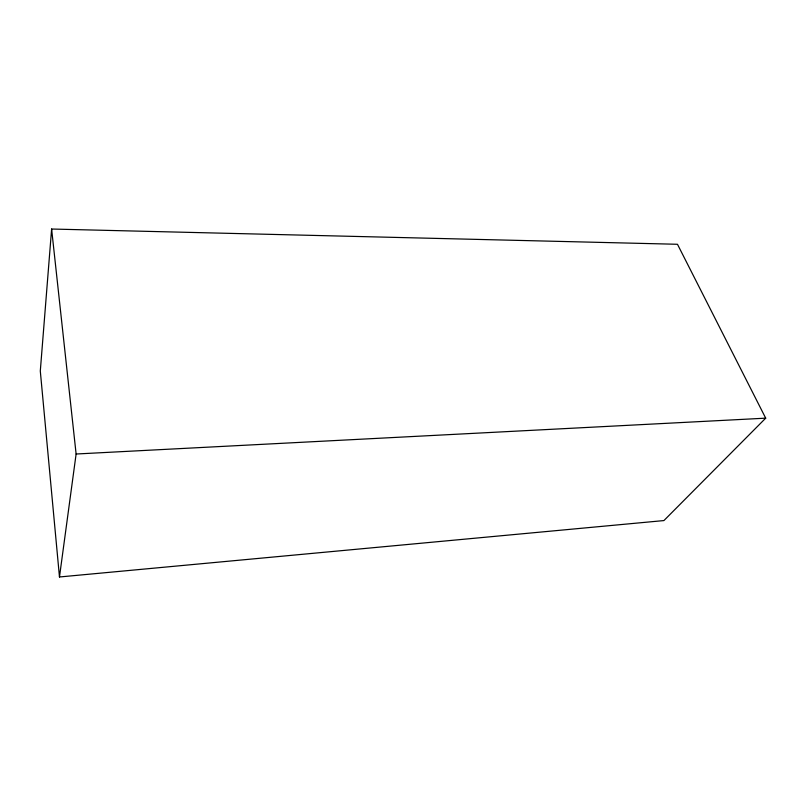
<?xml version="1.0" encoding="UTF-8"?>
<svg xmlns="http://www.w3.org/2000/svg" width="806" height="806" viewBox="0 0 806 806"><rect width="100%" height="100%" fill="white"/><g stroke="black" fill="none" stroke-linecap="round" stroke-linejoin="round"><path stroke-width="1.21" d="M51.614 229.025L40.3 371.032L59.473 576.975L663.912 520.575L765.7 418.163L677.473 244.278L51.614 229.025L76.117 454.01L59.473 576.975M76.117 454.01L765.7 418.163"/></g></svg>
